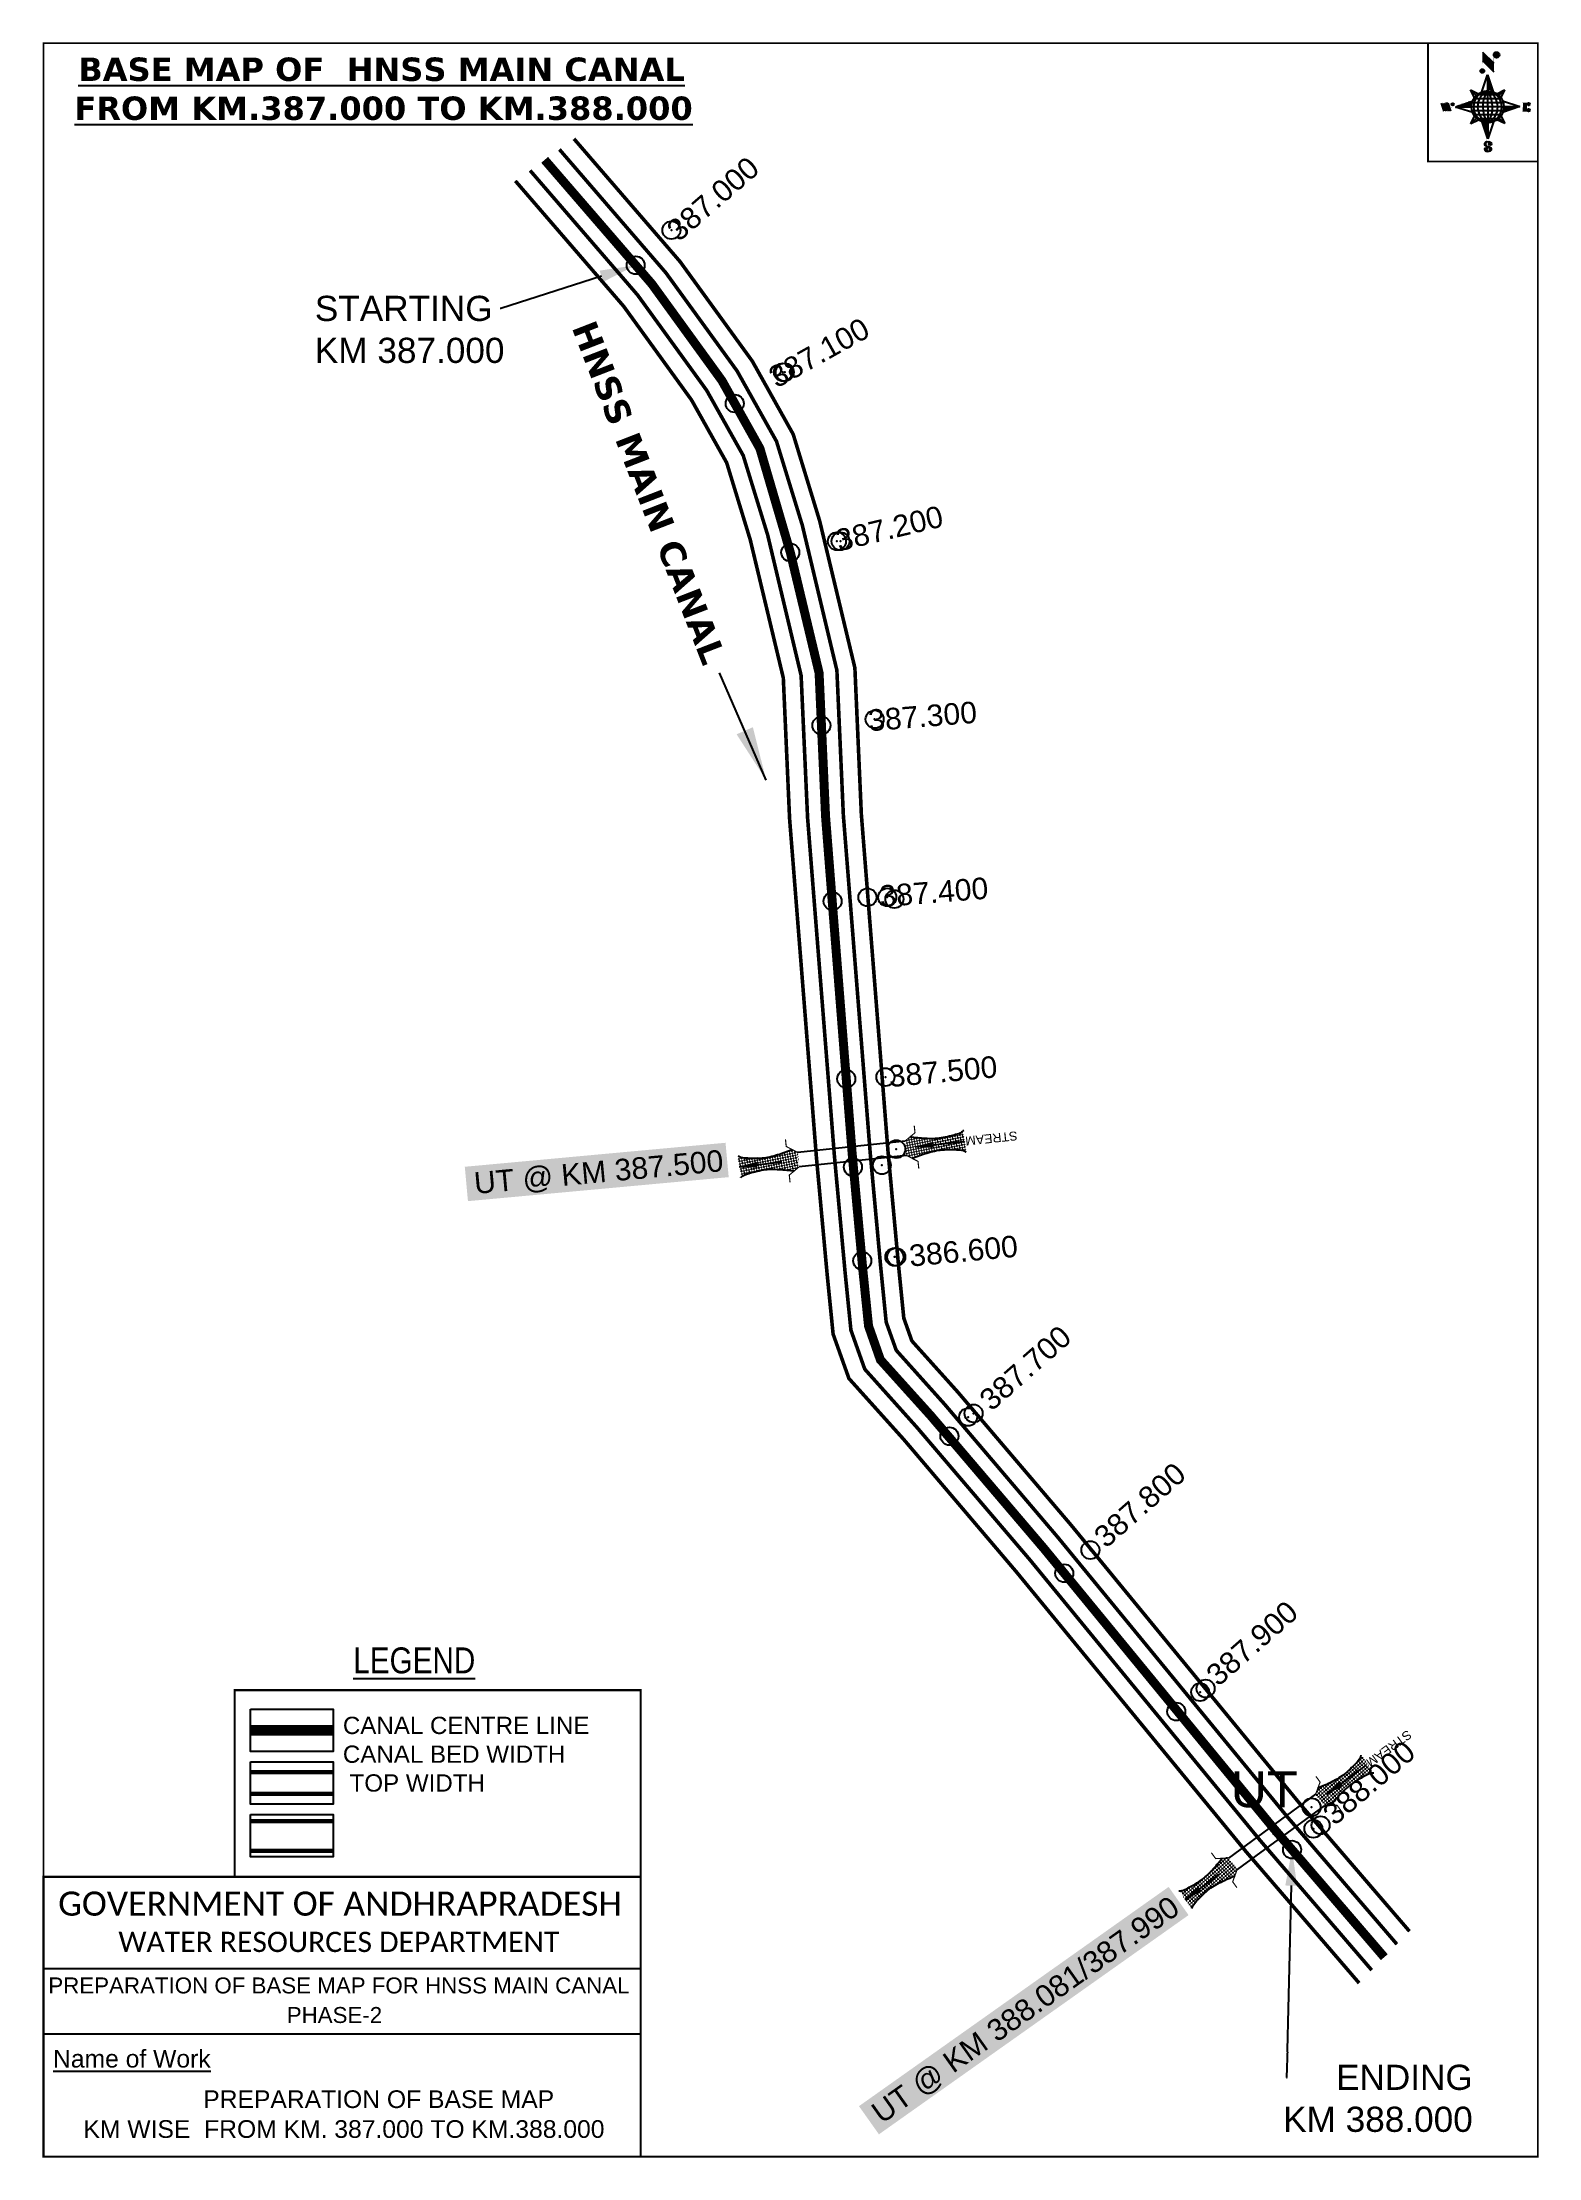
# Model space of a CAD drawing. Header units: inches. Extents: x 179576 to 180408, y 1581773 to 1582949.
import ezdxf
from ezdxf import colors
from ezdxf.entities.mleader import LeaderData, LeaderLine
from ezdxf.enums import TextEntityAlignment as Align
from ezdxf.math import Vec2, Vec3

# ---------------------------------------------------------------- set-up
doc = ezdxf.new("R2010")
doc.units = ezdxf.units.IN
doc.header["$MEASUREMENT"] = 0
doc.header["$PDMODE"] = 32
doc.header["$PDSIZE"] = 10
doc.linetypes.add('HIDDEN2', pattern=[0.1875, 0.125, -0.0625])
for name, color, linetype in [('AQUADUCT', 1, 'Continuous'), ('bord', 1, 'Continuous'), ('CANAL1', 242, 'Continuous'), ('CSMark', 72, 'Continuous'), ('DCBMS', 232, 'Continuous'), ('PAGE', 7, 'Continuous'), ('STRUCTURE', 5, 'Continuous'), ('TEXT', 6, 'Continuous')]:
    doc.layers.add(name, color=color, linetype=linetype)
doc.styles.add('ARIALN', font='ARIALN_1.TTF')
doc.styles.get("Standard").update_dxf_attribs({"font": 'ARIAL_1.TTF'})
doc.dimstyles.get("Standard").update_dxf_attribs({"dimtxt": 0.18, "dimasz": 0.18, "dimexe": 0.18, "dimexo": 0.0625, "dimgap": 0.09, "dimtad": 0, "dimtih": 1, "dimtoh": 1, "dimdec": 4, "dimzin": 0, "dimdsep": 46, "dimtxsty": 'Standard', "dimcen": 0.09, "dimadec": 0, "dimazin": 0, "dimtfac": 1, "dimtdec": 4, "dimtofl": 0, "dimtmove": 0, "dimatfit": 3, "dimfxl": 0, "dimtolj": 1, "dimtzin": 0, "dimarcsym": 0})
pattern_1 = [(267.297113149, (-8720374.938, 50637915.138), (10.5367255337, -0.497431438), [])]
pattern_2 = [(357.297113149, (-8720374.938, 50637915.138), (0.497431438, 10.5367255337), [])]

# ---------------------------------------------------------------- blocks, each defined once
blk = doc.blocks.new('*X8')
at = {"color": 0, "linetype": 'Continuous'}
for p, q in [((6321.6, 240.5), (6322.3, 241.2)), ((6321.6, 240.3), (6322.3, 241)), ((6321.6, 240.1), (6322.3, 240.8)), ((6321.6, 239.9), (6322.4, 240.7)), ((6321.6, 239.8), (6322.4, 240.6)), ((6321.6, 239.6), (6322.5, 240.5)), ((6321.6, 239.4), (6322.5, 240.3)), ((6321.6, 239.2), (6322.6, 240.2)), ((6321.7, 239.1), (6322.6, 240.1)), ((6321.8, 240.8), (6322.4, 241.4)), ((6321.8, 239), (6322.7, 240)), ((6321.8, 239), (6322.8, 239.9)), ((6321.9, 238.9), (6322.9, 239.8)), ((6322, 238.8), (6323, 239.7)), ((6322.1, 241.3), (6322.4, 241.6)), ((6322.1, 238.7), (6323.1, 239.6)), ((6322.2, 238.6), (6323.1, 239.6)), ((6322.3, 238.5), (6323.2, 239.5)), ((6322.4, 238.5), (6323.3, 239.4)), ((6322.5, 238.4), (6323.4, 239.3)), ((6322.7, 238.4), (6323.6, 239.3)), ((6322.8, 238.3), (6323.7, 239.2)), ((6322.9, 238.3), (6323.8, 239.1)), ((6323.1, 238.2), (6323.9, 239.1)), ((6323.2, 238.2), (6324, 239)), ((6323.3, 238.2), (6324.2, 239)), ((6323.5, 238.1), (6324.3, 238.9)), ((6323.7, 238.1), (6324.4, 238.9)), ((6323.8, 238.1), (6324.6, 238.8)), ((6324.1, 238.2), (6324.7, 238.8)), ((6324.3, 238.3), (6324.9, 238.8)), ((6324.6, 238.3), (6325.1, 238.8)), ((6324.8, 238.4), (6325.2, 238.8)), ((6325.1, 238.5), (6325.4, 238.8)), ((6325.4, 238.6), (6325.6, 238.8))]:
    blk.add_line(p, q, dxfattribs=at)
blk = doc.blocks.new('*X7')
at = {"color": 0, "linetype": 'Continuous'}
for p, q in [((6324.4, 240.3), (6324.5, 240.4)), ((6324.6, 240.3), (6324.8, 240.5)), ((6324.7, 240.2), (6325, 240.5)), ((6324.8, 240.2), (6325.2, 240.6)), ((6325, 240.1), (6325.5, 240.6)), ((6325.1, 240.1), (6325.6, 240.6)), ((6325.2, 240), (6325.8, 240.6)), ((6325.3, 240), (6326, 240.6)), ((6325.4, 239.9), (6326.1, 240.6)), ((6325.5, 239.8), (6326.2, 240.5)), ((6325.6, 239.8), (6326.3, 240.5)), ((6325.7, 239.7), (6326.5, 240.4)), ((6325.9, 239.6), (6326.6, 240.3)), ((6326, 239.5), (6326.7, 240.3)), ((6326, 239.4), (6326.8, 240.2)), ((6326.1, 239.3), (6327, 240.2)), ((6326.2, 239.3), (6327.1, 240.1)), ((6326.3, 239.2), (6327.1, 240)), ((6326.4, 239.1), (6327.2, 239.9)), ((6326.5, 239), (6327.3, 239.8)), ((6326.5, 238.9), (6327.4, 239.7)), ((6326.6, 238.8), (6327.5, 239.6)), ((6326.7, 238.7), (6327.5, 239.5)), ((6326.8, 238.6), (6327.6, 239.4)), ((6326.8, 238.5), (6327.7, 239.3)), ((6326.8, 236.5), (6327.4, 237)), ((6326.9, 238.3), (6327.8, 239.2)), ((6326.9, 238.2), (6327.9, 239.1)), ((6326.9, 236.8), (6327.6, 237.4)), ((6327, 238.1), (6327.8, 239)), ((6327, 237.9), (6327.8, 238.8)), ((6327, 237.8), (6327.8, 238.6)), ((6327, 237.6), (6327.8, 238.4)), ((6327, 237.4), (6327.8, 238.2)), ((6327, 237.3), (6327.8, 238)), ((6327, 237.1), (6327.8, 237.9))]:
    blk.add_line(p, q, dxfattribs=at)
blk = doc.blocks.new('H')
at = {"layer": 'bord', "extrusion": (0.000427885, 0.004792, 0.999988)}
h = blk.add_hatch(dxfattribs=at)
h.set_pattern_fill('LINE', color=8, scale=84.387686, angle=-2.7029, style=0)
h.set_pattern_definition(pattern_2)
h.paths.add_polyline_path([(-492, 786, -0.090992), (-448, 775), (-486, 912)])
h = blk.add_hatch(dxfattribs=at)
h.set_pattern_fill('LINE', color=8, scale=84.387686, angle=-92.7029, style=0)
h.set_pattern_definition(pattern_1)
h.paths.add_polyline_path([(-625, 665, -0.090992), (-615, 710), (-751, 671)])
h = blk.add_hatch(dxfattribs=at)
h.set_pattern_fill('LINE', color=8, scale=84.387686, angle=-2.7029, style=0)
h.set_pattern_definition(pattern_2)
h.paths.add_polyline_path([(-504, 533, -0.090992), (-549, 543), (-510, 406)])
h = blk.add_hatch(dxfattribs=at)
h.set_pattern_fill('LINE', color=8, scale=84.387686, angle=-92.7029, style=0)
h.set_pattern_definition(pattern_1)
h.paths.add_polyline_path([(-246, 647), (-372, 653, -0.090992), (-382, 609)])
for p, q in [((-519, 1020, -1217), (-435, 927, -1216)), ((-516, 1087, -1217), (-432, 994, -1217)), ((-538, 774, -1216), (-487, 906, -1216)), ((-487, 906, -1216), (-493, 780, -1216)), ((-487, 906, -1216), (-448, 769, -1216)), ((-865, 701, -1215), (-847, 638, -1215)), ((-847, 700, -1215), (-829, 637, -1215)), ((-829, 699, -1215), (-811, 636, -1215)), ((-829, 699, -1215), (-811, 698, -1215)), ((-811, 698, -1215), (-794, 635, -1215)), ((-752, 665, -1215), (-615, 704, -1215)), ((-627, 794, -1216), (-567, 760, -1216)), ((-627, 794, -1216), (-584, 747, -1215)), ((-599, 731, -1215), (-627, 794, -1216)), ((-421, 753, -1216), (-359, 781, -1216)), ((-359, 781, -1216), (-405, 739, -1216)), ((-359, 781, -1216), (-392, 721, -1215)), ((-379, 693, -1215), (-246, 641, -1215)), ((-213, 669, -1215), (-217, 601, -1215)), ((-752, 665, -1215), (-625, 659, -1215)), ((-619, 614, -1215), (-752, 665, -1215)), ((-639, 526, -1214), (-606, 585, -1215)), ((-639, 526, -1214), (-593, 568, -1215)), ((-577, 553, -1215), (-639, 526, -1214)), ((-511, 400, -1214), (-549, 537, -1214)), ((-460, 533, -1215), (-511, 400, -1214)), ((-505, 527, -1214), (-511, 400, -1214)), ((-371, 513, -1214), (-431, 546, -1215)), ((-371, 513, -1214), (-414, 560, -1215)), ((-399, 576, -1215), (-371, 513, -1214)), ((-246, 641, -1215), (-383, 603, -1215)), ((-373, 647, -1215), (-246, 641, -1215)), ((-197, 600, -1215), (-194, 668, -1215))]:
    blk.add_line(p, q, dxfattribs=at)
at = {"layer": 'bord', "color": 8, "linetype": 'ByBlock', "extrusion": (0.000427885, 0.004792, 0.999988)}
for p, q in [((-375, 679, -1215), (-620, 691, -1215)), ((-386, 711, -1215), (-605, 722, -1215)), ((-411, 744, -1216), (-578, 752, -1216)), ((-493, 780, -1216), (-505, 527, -1214)), ((-373, 647, -1215), (-625, 659, -1215)), ((-378, 616, -1215), (-623, 628, -1215)), ((-392, 585, -1215), (-611, 595, -1215)), ((-420, 555, -1215), (-587, 562, -1215))]:
    blk.add_line(p, q, dxfattribs=at)
at = {"layer": 'bord', "extrusion": (0.000427885, 0.004792, 0.999988), "elevation": -1212}
for points, const_width in [([(-522, 960), (-516, 1093)], 1.61), ([(-434, 933), (-428, 1066)], 1.61), ([(-870, 707), (-846, 706)], 0.642), ([(-829, 643), (-821, 678)], 0.642), ([(-793, 641), (-782, 694)], 0.642), ([(-223, 676), (-174, 673)], 0.706), ([(-829, 643), (-855, 644)], 0.642), ([(-811, 642), (-784, 641)], 0.642), ([(-177, 605), (-226, 607)], 0.706), ([(-195, 645), (-185, 644)], 0.706)]:
    blk.add_lwpolyline(points, dxfattribs=dict(at, const_width=const_width))
for points, const_width in [([(-414, 1073, 1), (-398, 1058, 1)], 22.3), ([(-530, 950, 1), (-520, 939, 1)], 14.8), ([(-776, 697, 1), (-769, 690, 1)], 8.9), ([(-180, 618, 1), (-173, 611, 1)], 9.79), ([(-178, 667, 1), (-171, 660, 1)], 9.79), ([(-490, 362, 1), (-498, 369, 1)], 11.1), ([(-525, 322, 1), (-533, 329, 1)], 11.1)]:
    blk.add_lwpolyline(points, format="xyb", close=True, dxfattribs=dict(at, const_width=const_width))
for points in [[(-537, 317), (-531, 310), (-520, 307), (-505, 307), (-494, 310), (-486, 318), (-487, 326), (-491, 333), (-494, 336), (-503, 341), (-522, 347), (-530, 352), (-534, 355), (-537, 363), (-537, 373), (-530, 381), (-520, 384), (-504, 384), (-493, 380), (-487, 373)], [(-522, 348), (-526, 354), (-528, 361), (-528, 371), (-526, 375), (-521, 381), (-515, 384)], [(-505, 307), (-499, 312), (-497, 319), (-497, 327), (-501, 335), (-509, 343)]]:
    blk.add_lwpolyline(points, dxfattribs=at)
at = {"layer": 'bord', "extrusion": (0.000427885, 0.004792, 0.999988)}
for centre, radius in [((-406, 1065, -1212), 22.3), ((-525, 944, -1212), 14.8), ((-773, 694, -1212), 8.9), ((-498, 659, -1212), 127), ((-177, 615, -1212), 9.79), ((-174, 663, -1212), 9.79), ((-494, 365, -1212), 11.1), ((-529, 325, -1212), 11.1)]:
    blk.add_circle(centre, radius, dxfattribs=at)
at = {"layer": 'bord', "color": 8, "linetype": 'ByBlock', "extrusion": (0.000427885, 0.004792, 0.999988)}
for centre, radius, start, end in [((-482, 658, -1212), 128, 94.9254, 259.6691), ((-437, 656, -1212), 141, 113.2864, 241.308), ((-316, 651, -1212), 222, 142.5892, 212.0053), ((-560, 662, -1212), 141, 293.2864, 61.308), ((-681, 668, -1212), 222, 322.5892, 32.0053), ((-515, 660, -1212), 128, 274.9254, 79.6691)]:
    blk.add_arc(centre, radius, start, end, dxfattribs=at)
at = {"layer": 'bord', "extrusion": (0.000427885, 0.004792, 0.999988)}
for points in [[(-516, 1093, -1212), (-431, 1000, -1212), (-519, 1026, -1212), (-434, 933, -1212)], [(-864, 707, -1212), (-846, 706, -1212), (-846, 644, -1212), (-829, 643, -1212)], [(-829, 705, -1212), (-811, 704, -1212), (-811, 642, -1212), (-793, 641, -1212)], [(-193, 674, -1212), (-197, 606, -1212), (-213, 675, -1212), (-216, 607, -1212)]]:
    blk.add_solid(points, dxfattribs=at)
at = {"layer": 'bord', "extrusion": (0.000427885, 0.004792, 0.999988), "xscale": 7.977342409717546, "yscale": 7.977342408231451, "zscale": 7.977342408476333, "rotation": 138.0840426661453}
for name, p in [('*X7', (38301, -31929, -1212)), ('*X8', (38314, -31951, -1212))]:
    blk.add_blockref(name, p, dxfattribs=at)
blk = doc.blocks.new('UT')
at = {"layer": 'STRUCTURE'}
h = blk.add_hatch(dxfattribs=at)
h.set_pattern_fill('DASH', color=150, scale=8, angle=-39.6278, style=0)
h.set_pattern_definition([(320.372247933, (-4370.464, -6260.8811), (1.40800153113, 0.132407282), [1, -1])])
h.paths.add_polyline_path([(765163, 1700681.9), (765165.6, 1700680.6), (765167.2, 1700680.3), (765169.1, 1700680), (765172.4, 1700679.6), (765176.4, 1700679.3), (765179.5, 1700679.5), (765183.1, 1700679.9), (765187.7, 1700680.9), (765188.9, 1700681.2), (765193.1, 1700682.2), (765196.1, 1700680.2), (765196.1, 1700672.2), (765193.1, 1700670.2), (765190.5, 1700670.8), (765188.1, 1700671.3), (765185.5, 1700671.8), (765183.6, 1700672.1), (765181, 1700672.5), (765180.3, 1700672.5), (765178.5, 1700672.6), (765176.7, 1700672.6), (765174.6, 1700672.5), (765172.5, 1700672.3), (765170.4, 1700672), (765168.5, 1700671.7), (765166.1, 1700671.2), (765165, 1700670.8), (765163, 1700669.7)])
h.paths.add_polyline_path([(765259.1, 1700682.2), (765256.1, 1700680.2), (765256.1, 1700672.2), (765259.1, 1700670.2), (765261.9, 1700671), (765264.4, 1700671.6), (765266.4, 1700672), (765269.1, 1700672.5), (765272.7, 1700673), (765276.1, 1700673.1), (765278.6, 1700672.9), (765281.2, 1700672.7), (765283.9, 1700672.3), (765286.4, 1700671.9), (765288, 1700671.3), (765289.2, 1700670.6), (765289.1, 1700682.7), (765287.6, 1700681.8), (765285.7, 1700681.2), (765283, 1700680.7), (765281.2, 1700680.4), (765276.7, 1700679.9), (765272.7, 1700679.9), (765268.7, 1700680.3), (765264.8, 1700681), (765261.2, 1700681.7)])
at = {"layer": 'STRUCTURE', "color": 150, "const_width": 0.628}
for points in [[(765190.1, 1700688.2), (765190.1, 1700684.2), (765196.1, 1700680.2), (765256.1, 1700680.2), (765262.1, 1700684.2), (765262.1, 1700688.2)], [(765190.1, 1700664.2), (765190.1, 1700668.2), (765196.1, 1700672.2), (765256.1, 1700672.2), (765262.1, 1700668.2), (765262.1, 1700664.2)]]:
    blk.add_lwpolyline(points, dxfattribs=at)
at = {"layer": 'STRUCTURE', "color": 150}
for points in [[(765196.1, 1700680.2), (765256.1, 1700680.2)], [(765196.1, 1700672.2), (765256.1, 1700672.2)], [(765196.1, 1700672.2), (765256.1, 1700672.2)]]:
    blk.add_lwpolyline(points, dxfattribs=at)
at = {"layer": 'STRUCTURE', "color": 0}
blk.add_circle((765226.1, 1700676.2), 1.89, dxfattribs=at)
at = {"layer": 'STRUCTURE', "color": 150}
for points in [[(765163, 1700681.9), (765164.4, 1700681.1), (765167.9, 1700680.2), (765171.2, 1700679.8), (765176.1, 1700679.4), (765184.7, 1700680.3), (765193.1, 1700682.2)], [(765289.1, 1700682.7), (765287.8, 1700681.9), (765284.3, 1700680.9), (765280.9, 1700680.4), (765276.1, 1700679.8), (765267.4, 1700680.5), (765259.1, 1700682.2)], [(765163, 1700669.7), (765164.3, 1700670.6), (765167.8, 1700671.6), (765171.2, 1700672.1), (765176, 1700672.6), (765184.7, 1700672), (765193.1, 1700670.2)], [(765289.2, 1700670.6), (765287.8, 1700671.4), (765284.2, 1700672.3), (765280.9, 1700672.7), (765276.1, 1700673.1), (765267.4, 1700672.2), (765259.1, 1700670.2)]]:
    blk.add_spline(points, degree=3, dxfattribs=at)
at = {"layer": 'STRUCTURE', "color": 0}
blk.add_text('STREAM', height=5, dxfattribs=at).set_placement((765148.2, 1700675.8), align=Align.MIDDLE_CENTER)
for points in [[(765190.9, 1700676), (765164.2, 1700675.8)], [(765289.3, 1700676.7), (765265.4, 1700676.4)]]:
    blk.add_leader(points, dimstyle='Standard', override={"dimasz": 10, "dimgap": 0.09, "dimtad": 0}, dxfattribs=at)

msp = doc.modelspace()

# ---------------------------------------------------------------- linework, layer by layer
for p in [(179926, 1582845, 722), (179988, 1582766, 723), (180018, 1582672, 724), (180035, 1582474, 725), (180046, 1582474, 726), (180051, 1582334, 728), (180051, 1582334, 728), (180043, 1582325, 727), (180050, 1582274, 729), (180091, 1582185, 730), (180220, 1582032, 731), (180282, 1581968, 732), (180282, 1581968, 732), (180283, 1581956, 733)]:
    msp.add_point(p)
at = {"color": 2}
msp.add_point((179926, 1582845, 722), dxfattribs=at)
at = {"layer": 'CANAL1', "color": 5, "const_width": 2}
for points in [[(179863.7, 1582889.9), (179922.9, 1582821.3), (179962.5, 1582766.7), (179984.4, 1582727.6), (179998.8, 1582680.8), (180018, 1582600.2), (180021.6, 1582519.5), (180036.5, 1582332.1), (180042.4, 1582268), (180045.4, 1582237.8), (180051, 1582222.1), (180077.8, 1582192.2), (180140.7, 1582118.3), (180268.6, 1581962.5), (180329.4, 1581891.8)], [(179847.4, 1582878.2), (179907.2, 1582808.9), (179945.6, 1582755.9), (179965.9, 1582719.7), (179979.5, 1582675.5), (179998.1, 1582597.4), (180001.7, 1582518.2), (180016.6, 1582330.4), (180022.5, 1582266.1), (180025.8, 1582233.3), (180033.5, 1582211.6), (180062.7, 1582179), (180125.4, 1582105.5), (180253.3, 1581949.6), (180315.4, 1581877.4)]]:
    msp.add_lwpolyline(points, dxfattribs=at)
at = {"layer": 'CANAL1', "color": 200, "const_width": 2}
for points in [[(179871.8, 1582895.8), (179930.8, 1582827.5), (179971, 1582772.1), (179993.7, 1582731.5), (180008.4, 1582683.4), (180028, 1582601.6), (180031.6, 1582520.1), (180046.4, 1582333), (180052.3, 1582269), (180055.2, 1582240), (180059.7, 1582227.3), (180085.3, 1582198.8), (180148.4, 1582124.7), (180276.3, 1581968.9), (180336.4, 1581899)], [(179839.2, 1582872.4), (179899.4, 1582802.7), (179937.2, 1582750.5), (179956.7, 1582715.7), (179969.8, 1582672.9), (179988.2, 1582596), (179991.7, 1582517.6), (180006.6, 1582329.6), (180012.5, 1582265.2), (180015.9, 1582231.1), (180024.7, 1582206.4), (180055.2, 1582172.5), (180117.7, 1582099), (180245.6, 1581943.2), (180308.4, 1581870.2)]]:
    msp.add_lwpolyline(points, dxfattribs=at)
at = {"layer": 'CANAL1', "color": 1, "linetype": 'HIDDEN2', "ltscale": 100, "const_width": 5}
msp.add_lwpolyline([(179855.5, 1582884.1), (179915.1, 1582815.1), (179954.1, 1582761.3), (179975.2, 1582723.6), (179992.1, 1582665.8), (180008.1, 1582598.8), (180011.7, 1582518.9), (180015.4, 1582471.8), (180026.5, 1582331.3), (180032.4, 1582267.1), (180035.6, 1582235.6), (180042.2, 1582216.8), (180070.3, 1582185.6), (180080.2, 1582174), (180133.1, 1582111.9), (180207.2, 1582021.6), (180261, 1581956.1), (180322.4, 1581884.6)], dxfattribs=at)
at = {"layer": 'CANAL1', "color": 1, "linetype": 'HIDDEN2', "ltscale": 100, "const_width": 6, "elevation": -0.4}
msp.add_lwpolyline([(179737.9, 1582010.7), (179691.9, 1582010.7)], dxfattribs=at)
at = {"layer": 'CANAL1', "color": 5, "const_width": 2.4, "elevation": -0.4}
for points in [[(179737.9, 1581987.5), (179691.9, 1581987.5)], [(179737.9, 1581975.5), (179691.9, 1581975.5)]]:
    msp.add_lwpolyline(points, dxfattribs=at)
at = {"layer": 'CANAL1', "color": 200, "const_width": 2.4, "elevation": -0.4}
for points in [[(179737.9, 1581960.2), (179691.9, 1581960.2)], [(179737.9, 1581943.7), (179691.9, 1581943.7)]]:
    msp.add_lwpolyline(points, dxfattribs=at)
at = {"layer": 'CSMark', "color": 3}
for p in [(179906.1, 1582825.5), (179961.2, 1582748.6), (179992.1, 1582665.8), (180009.4, 1582569.6), (180015.6, 1582471.8), (180023.2, 1582373), (180026.9, 1582324), (180032.1, 1582271.9), (180080.6, 1582174.3), (180144.4, 1582098.1), (180206.7, 1582021.2), (180271.1, 1581944.4)]:
    msp.add_point(p, dxfattribs=at)
at = {"layer": 'CSMark', "color": 2}
for p in [(179989, 1582766), (180020, 1582672), (180039, 1582573), (180050, 1582473), (180045, 1582374), (180051, 1582274), (180094, 1582187), (180159, 1582111), (180223, 1582034), (180287, 1581958)]:
    msp.add_point(p, dxfattribs=at)
at = {"layer": 'PAGE', "const_width": 1}
msp.add_lwpolyline([(180407.8, 1581773.7), (180407.8, 1582949), (179576.8, 1582949), (179576.8, 1581773.7), (180407.8, 1581773.7)], dxfattribs=at)
at = {"layer": 'PAGE'}
for points, const_width in [([(180407.8, 1582949), (180346.7, 1582949), (180346.7, 1582883.2), (180407.8, 1582883.2)], 1), ([(179683.1, 1582033.1), (179908.9, 1582033.1), (179908.9, 1581929.3), (179683.1, 1581929.3)], 1.2), ([(179576.8, 1581929.3), (179908.9, 1581929.3), (179908.9, 1581773.7), (179576.8, 1581773.7)], 1.2)]:
    msp.add_lwpolyline(points, close=True, dxfattribs=dict(at, const_width=const_width))
at = {"layer": 'PAGE', "elevation": -0.4}
for points in [[(179691.9, 1582022.5), (179737.9, 1582022.5), (179737.9, 1581999), (179691.9, 1581999)], [(179691.9, 1581993.2), (179737.9, 1581993.2), (179737.9, 1581969.7), (179691.9, 1581969.7)], [(179691.9, 1581963.9), (179737.9, 1581963.9), (179737.9, 1581940.4), (179691.9, 1581940.4)]]:
    msp.add_lwpolyline(points, close=True, dxfattribs=at)
at = {"layer": 'PAGE'}
for points in [[(179576.8, 1581878.4), (179908.9, 1581878.4)], [(179576.8, 1581842), (179908.9, 1581842)]]:
    msp.add_lwpolyline(points, dxfattribs=at)

# ---------------------------------------------------------------- block references
at = {"layer": 'AQUADUCT', "color": 1, "xscale": 0.0703495379661093, "yscale": 0.07034953800030053, "zscale": 0.07034953795990817, "rotation": 3.078330607406165}
msp.add_blockref('H', (180417.4, 1582869.6, 85.4), dxfattribs=at)
at = {"layer": 'STRUCTURE', "color": 0}
for p, rotation in [((761502.2, 3354267.1), 186.0578673432398), ((-207894.3, 3406017), 216.2387828988689)]:
    msp.add_blockref('UT', p, dxfattribs=dict(at, rotation=rotation))

# ---------------------------------------------------------------- texts
msp.add_text('UT ', height=20).set_placement((180282, 1581968, 732), align=Align.RIGHT)
at = {"layer": 'CANAL1', "color": 7, "insert": (179883.1, 1582796.9), "char_height": 14, "width": 205.129, "attachment_point": 1, "rotation": 291.2131}
msp.add_mtext('\\pi0.96322;{\\fVerdana|b1|i0|c0|p34;HNSS MAIN CANAL}', dxfattribs=at)
at = {"layer": 'CSMark', "color": 1}
for s, rotation, p in [('387.000', 40.7971, (179926.1, 1582842.7)), ('387.100', 29.239, (179981.6, 1582762.1)), ('387.200', 13.4243, (180017.7, 1582672.2)), ('387.300', 4.5274, (180035.4, 1582572.3)), ('387.400', 4.5274, (180041.7, 1582474.5)), ('387.500', 5.2591, (180046.8, 1582374.4)), ('386.600', 5.2591, (180058.2, 1582274.6)), ('387.700', 41.3686, (180100, 1582192.3)), ('387.800', 41.3686, (180163.7, 1582116.1)), ('387.900', 41.3686, (180226.1, 1582039.2)), ('388.000', 40.6798, (180290.9, 1581961.9))]:
    msp.add_text(s, height=12, rotation=rotation, dxfattribs=at).set_placement(p, align=Align.MIDDLE_LEFT)
at = {"layer": 'PAGE', "extrusion": (0.000201441, 0.004807, 0.999988), "style": 'ARIALN'}
msp.add_text('%%ULEGEND', height=14.4, rotation=359.9999, dxfattribs=at).set_placement((179783, 1582031.2, 7640.9), align=Align.MIDDLE)
at = {"layer": 'PAGE', "extrusion": (0.000201441, 0.004807, 0.999988)}
for s, height, p in [('PREPARATION OF BASE MAP FOR HNSS MAIN CANAL', 8.878, (179579.5, 1581846, 7639.9)), ('%%UName of Work', 9.822, (179582.1, 1581804.8, 7638.6))]:
    msp.add_text(s, height=height, rotation=359.9999, dxfattribs=at).set_placement(p)
for s, height, p in [('PHASE-2', 8.88, (179738.6, 1581834, 7639.9)), ('PREPARATION OF BASE MAP', 9.822, (179763.2, 1581787.2, 7638.7)), ('KM WISE  FROM KM. 387.000 TO KM.388.000', 9.822, (179743.9, 1581770.6, 7638.7))]:
    msp.add_text(s, height=height, rotation=359.9999, dxfattribs=at).set_placement(p, align=Align.MIDDLE_CENTER)
at = {"layer": 'PAGE', "extrusion": (0.000201441, 0.004807, 0.999988), "attachment_point": 1, "text_direction": (1, -1e-06, -0.000201)}
for s, insert, char_height, width in [('CANAL CENTRE LINE CANAL BED WIDTH {\\H2.3732x; }\\P TOP WIDTH{\\H1.9155x; }', (179743.3, 1582018.3, -0.4), 9.6, 168.926), ('\\pi3.5885;{\\fCalibri|b0|i0|c0|p34;\\H1.3333x;GOVERNMENT OF ANDHRAPRADESH\\P\\pi37.073;\\H0.83998x;WATER RESOURCES DEPARTMENT}', (179581.4, 1581921.1, -1.3), 10.059, 321.276)]:
    msp.add_mtext(s, dxfattribs=dict(at, insert=insert, char_height=char_height, width=width))
at = {"layer": 'STRUCTURE', "color": 5, "char_height": 12, "attachment_point": 1, "bg_fill": 1, "box_fill_scale": 1.3, "bg_fill_color": 7, "bg_fill_true_color": 16777215, "bg_fill_transparency": 4390977}
for s, insert, width, rotation in [('\\pi0.71894;UT @ KM 387.500', (179815, 1582320.9), 138.398, 5.2591), ('\\pi0.78442;UT @ KM 388.081/387.990', (180035.3, 1581800.9), 203.784, 35.3017)]:
    msp.add_mtext(s, dxfattribs=dict(at, insert=insert, width=width, rotation=rotation))
at = {"layer": 'TEXT', "color": 1, "insert": (179574.4, 1582941), "char_height": 13, "width": 379.826, "attachment_point": 1}
msp.add_mtext('\\pi21.755;{\\fVerdana|b1|i0|c0|p34;\\LBASE MAP OF  HNSS MAIN CANAL \\P\\pi19.564;FROM KM.387.000 TO KM.388.000}', dxfattribs=at)

# ---------------------------------------------------------------- leaders
at = {"layer": 'CANAL1', "color": 7}
msp.add_leader([(179978.7, 1582539.1), (179952.8, 1582598.8)], dimstyle='Standard', override={"dimasz": 30, "dimgap": 0.09, "dimtad": 0}, dxfattribs=at)
at = {"layer": 'DCBMS', "color": 5}
ml = msp.add_multileader_mtext('Standard', dxfattribs=at)
ml.set_content('STARTING\\PKM 387.000', color=5)
ml.set_leader_properties()
ml.build(insert=Vec2(0, 0))
ml.multileader.update_dxf_attribs({"dogleg_length": 0.36, "arrow_head_size": 20})
ctx = ml.context
ctx.base_point, ctx.char_height, ctx.arrow_head_size, ctx.landing_gap_size, ctx.plane_origin = Vec3(179727.6, 1582801.4), 14, 20, 0.09, Vec3(179898.5, 1582874.2)
notes = []
notes.append((ctx, [(0, (1, 1, 0), (179831.2, 1582801.4), (-1, 0), 0.36, [(0, [(179906.1, 1582825.5)], 0, [])])]))
ctx.mtext.insert, ctx.mtext.flow_direction = Vec3(179727.7, 1582808.5), 5
for ctx, leaders in notes:
    for number, flags, end, landing, length, lines in leaders:
        leader = LeaderData()
        leader.index, (leader.has_last_leader_line, leader.has_dogleg_vector, leader.attachment_direction) = number, flags
        leader.last_leader_point, leader.dogleg_vector, leader.dogleg_length = Vec3(end), Vec3(landing), length
        for number, points, colour, breaks in lines:
            line = LeaderLine()
            line.index, line.vertices, line.color, line.breaks = number, Vec3.list(points), colors.encode_raw_color(colour), breaks
            leader.lines.append(line)
        ctx.leaders.append(leader)

# ---------------------------------------------------------------- next in the draw order: leaders
ml = msp.add_multileader_mtext('Standard', dxfattribs=at)
ml.set_content('ENDING \\PKM 388.000', color=5)
ml.set_leader_properties()
ml.build(insert=Vec2(0, 0))
ml.multileader.update_dxf_attribs({"dogleg_length": 0.36, "arrow_head_size": 20})
ctx = ml.context
ctx.base_point, ctx.char_height, ctx.arrow_head_size, ctx.landing_gap_size, ctx.plane_origin = Vec3(180268.4, 1581817.7), 14, 20, 0.09, Vec3(180412.1, 1582030)
ctx.text_align_type = 2
notes = []
notes.append((ctx, [(1, (1, 1, 0), (180268.1, 1581817.7), (1, 0), 0.36, [(0, [(180271.1, 1581944.4)], 0, [])])]))
ctx.mtext.insert, ctx.mtext.width, ctx.mtext.alignment, ctx.mtext.flow_direction = Vec3(180371.6, 1581824.8), 109.049, 3, 5
ctx.mtext.has_bg_fill, ctx.mtext.bg_color, ctx.mtext.bg_scale_factor, ctx.mtext.bg_transparency, ctx.mtext.use_window_bg_color = 1, -1027028792, 1.5, 0, 1
for ctx, leaders in notes:
    for number, flags, end, landing, length, lines in leaders:
        leader = LeaderData()
        leader.index, (leader.has_last_leader_line, leader.has_dogleg_vector, leader.attachment_direction) = number, flags
        leader.last_leader_point, leader.dogleg_vector, leader.dogleg_length = Vec3(end), Vec3(landing), length
        for number, points, colour, breaks in lines:
            line = LeaderLine()
            line.index, line.vertices, line.color, line.breaks = number, Vec3.list(points), colors.encode_raw_color(colour), breaks
            leader.lines.append(line)
        ctx.leaders.append(leader)

doc.saveas('drawing.dxf')
